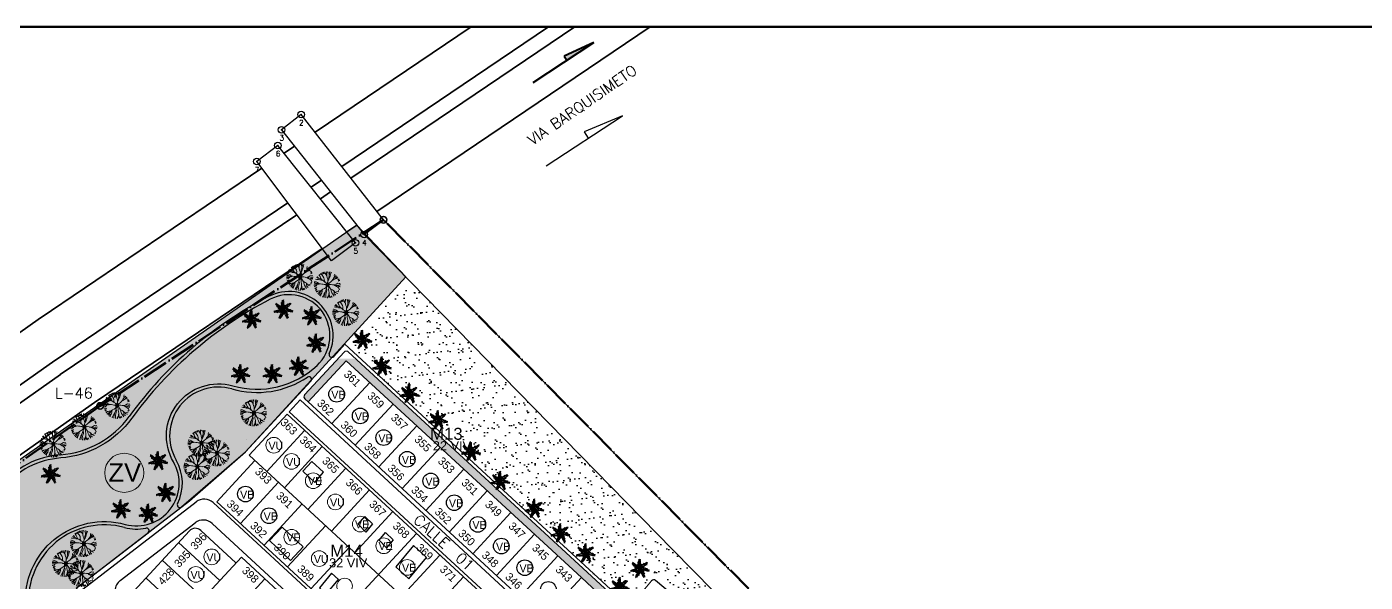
# Model space of a CAD drawing. Extents: x 472704 to 474638, y 1059265 to 1060325.
# Drawn here: x 473729 to 474231, y 1060116 to 1060325 of the extents above; entities that cross this region are included whole.
import ezdxf

# ---------------------------------------------------------------- set-up
doc = ezdxf.new("R2010")
doc.units = 0
doc.header["$LTSCALE"] = 0.4
doc.header["$MEASUREMENT"] = 0
doc.linetypes.add('ACAD_ISO04W100', pattern=[30.5, 24, -3, 0.5, -3])
doc.layers.get('0').update_dxf_attribs({"linetype": 'CONTINUOUS', "lineweight": 25})
for name, color, linetype, lineweight in [('1', 5, 'ACAD_ISO04W100', 80), ('AREAS VERDAS', 72, 'CONTINUOUS', 25), ('AREAS VERDES', 2, 'CONTINUOUS', 20), ('AUTOPISTA', 7, 'CONTINUOUS', 35), ('CALLES', 140, 'CONTINUOUS', 40), ('CASA', 31, 'CONTINUOUS', 30), ('MARCO', 1, 'CONTINUOUS', 106), ('PUENTE', 231, 'CONTINUOUS', 25), ('texto-1', 3, 'CONTINUOUS', 40), ('TEXTO-COOR', 3, 'CONTINUOUS', 35)]:
    doc.layers.add(name, color=color, linetype=linetype, lineweight=lineweight)
for name, color, linetype in [('BIFAMILIARES', 6, 'CONTINUOUS'), ('MANZANAS', 5, 'CONTINUOUS'), ('NumeroPropu', 6, 'CONTINUOUS'), ('PARCELASPEOPUESTAS', 3, 'CONTINUOUS'), ('PoligonAV', 3, 'CONTINUOUS'), ('TipoVivienda', 7, 'CONTINUOUS'), ('TOPONIMIA', 1, 'CONTINUOUS'), ('UNIFAMILIAR', 5, 'CONTINUOUS'), ('VEGETACION', 3, 'CONTINUOUS'), ('VIAPROPUESTA', 7, 'CONTINUOUS')]:
    doc.layers.add(name, color=color, linetype=linetype)
doc.styles.add('ARIAL', font='arial.ttf')
doc.styles.add('Numeros Parcelas', font='', dxfattribs={"height": 3})
doc.styles.get("Standard").update_dxf_attribs({"font": 'romans.shx'})
doc.styles.add('TipoVivienda', font='', dxfattribs={"height": 3})
doc.styles.get('Numeros Parcelas').set_extended_font_data('AvantGarde Bk BT')
doc.styles.get('TipoVivienda').set_extended_font_data('AvantGarde Bk BT')
pattern_1 = [(37.5, (0, 0), (-0.188980074, 5.780471307), [0, -4.56, 0, -5.1, 0, -4.875]), (7.5, (0, 0), (5.309330116, 8.466438196), [0, -2.46, 0, -4.11, 0, -1.575]), (327.5, (-3.69, 0), (9.342425585, 0.01697716), [0, -1.5, 0, -5.4, 0, -7.05]), (317.5, (-3.69, 0), (9.018379814, 2.633026695), [0, -0.75, 0, -3.54, 0, -4.05])]

# ---------------------------------------------------------------- blocks, each defined once
blk = doc.blocks.new('MATA-P-01')
at = {"color": 84, "linetype": 'ByBlock'}
for p, q in [((18.54, 144.223), (18.531, 144.221)), ((18.575, 144.219), (18.54, 144.223)), ((18.548, 144.278), (18.544, 144.28)), ((18.582, 144.278), (18.548, 144.278)), ((18.56, 144.321), (18.558, 144.323)), ((18.595, 144.31), (18.56, 144.321)), ((18.589, 144.338), (18.571, 144.347)), ((18.609, 144.206), (18.575, 144.219)), ((18.616, 144.284), (18.582, 144.278)), ((18.624, 144.306), (18.589, 144.338)), ((18.631, 144.308), (18.595, 144.31)), ((18.616, 144.397), (18.605, 144.403)), ((18.643, 144.19), (18.609, 144.206)), ((18.647, 144.362), (18.616, 144.397)), ((18.652, 144.278), (18.616, 144.284)), ((18.643, 144.402), (18.627, 144.423)), ((18.671, 144.299), (18.631, 144.308)), ((18.645, 144.436), (18.645, 144.438)), ((18.68, 144.415), (18.645, 144.436)), ((18.667, 144.327), (18.647, 144.362)), ((18.687, 144.278), (18.652, 144.278)), ((18.703, 144.288), (18.667, 144.327)), ((18.687, 144.432), (18.671, 144.458)), ((18.707, 144.286), (18.671, 144.299)), ((18.714, 144.386), (18.68, 144.415)), ((18.701, 144.397), (18.687, 144.432)), ((18.736, 144.275), (18.687, 144.278)), ((18.718, 144.451), (18.689, 144.469)), ((18.745, 144.271), (18.703, 144.288)), ((18.707, 144.486), (18.732, 144.451)), ((18.745, 144.351), (18.714, 144.386)), ((18.723, 144.486), (18.73, 144.458)), ((18.732, 144.451), (18.73, 144.456)), ((18.745, 144.499), (18.745, 144.501)), ((18.758, 144.465), (18.745, 144.499)), ((18.758, 144.317), (18.745, 144.351)), ((18.783, 144.247), (18.745, 144.271)), ((18.792, 144.432), (18.758, 144.465)), ((18.763, 144.28), (18.758, 144.317)), ((18.792, 144.245), (18.763, 144.28)), ((18.817, 144.236), (18.783, 144.247)), ((18.79, 144.486), (18.788, 144.517)), ((18.799, 144.445), (18.79, 144.486)), ((18.808, 144.407), (18.792, 144.432)), ((18.797, 144.467), (18.806, 144.504)), ((18.808, 144.406), (18.799, 144.445)), ((18.806, 144.504), (18.808, 144.514)), ((18.824, 144.367), (18.808, 144.406)), ((18.815, 144.236), (18.852, 144.228)), ((18.82, 144.23), (18.816, 144.236)), ((18.836, 144.21), (18.82, 144.23)), ((18.823, 144.189), (18.836, 144.21)), ((18.846, 144.332), (18.824, 144.367)), ((18.862, 144.242), (18.826, 144.182)), ((18.826, 144.182), (18.845, 144.229)), ((18.845, 144.229), (18.829, 144.22)), ((18.84, 144.182), (18.862, 144.243)), ((18.842, 144.166), (18.862, 144.242)), ((18.873, 144.232), (18.842, 144.166)), ((18.843, 144.124), (18.873, 144.232)), ((18.885, 144.225), (18.843, 144.124)), ((18.846, 144.488), (18.845, 144.521)), ((18.886, 144.227), (18.845, 144.158)), ((18.862, 144.454), (18.846, 144.488)), ((18.857, 144.295), (18.846, 144.332)), ((18.852, 144.228), (18.859, 144.256)), ((18.857, 144.293), (18.877, 144.334)), ((18.859, 144.256), (18.857, 144.293)), ((18.886, 144.227), (18.857, 144.138)), ((18.857, 144.138), (18.891, 144.221)), ((18.858, 144.258), (18.858, 144.259)), ((18.866, 144.237), (18.858, 144.258)), ((18.859, 144.297), (18.866, 144.334)), ((18.868, 144.424), (18.862, 144.454)), ((18.864, 144.375), (18.868, 144.421)), ((18.866, 144.334), (18.864, 144.375)), ((18.886, 144.227), (18.866, 144.237)), ((18.868, 144.421), (18.87, 144.458)), ((18.87, 144.458), (18.872, 144.493)), ((18.871, 144.209), (18.877, 144.226)), ((18.872, 144.493), (18.875, 144.521)), ((18.891, 144.221), (18.875, 144.159)), ((18.875, 144.159), (18.899, 144.207)), ((18.877, 144.334), (18.886, 144.373)), ((18.886, 144.373), (18.892, 144.412)), ((18.902, 144.247), (18.886, 144.227)), ((18.892, 144.412), (18.895, 144.447)), ((18.905, 144.25), (18.892, 144.212)), ((18.905, 144.205), (18.892, 144.212)), ((18.895, 144.447), (18.899, 144.484)), ((18.899, 144.207), (18.897, 144.175)), ((18.899, 144.484), (18.906, 144.517)), ((18.899, 144.193), (18.926, 144.208)), ((18.904, 144.249), (18.9, 144.245)), ((18.924, 144.271), (18.904, 144.249)), ((18.928, 144.208), (18.905, 144.205)), ((18.953, 144.306), (18.924, 144.271)), ((18.953, 144.215), (18.928, 144.208)), ((18.971, 144.341), (18.953, 144.306)), ((18.989, 144.212), (18.953, 144.215)), ((18.986, 144.338), (18.956, 144.312)), ((18.987, 144.377), (18.971, 144.341)), ((19.022, 144.371), (18.986, 144.338)), ((19.013, 144.423), (18.987, 144.377)), ((19.033, 144.21), (18.989, 144.212)), ((18.991, 144.21), (19.038, 144.219)), ((18.996, 144.482), (18.993, 144.445)), ((18.993, 144.445), (19.002, 144.41)), ((19.002, 144.41), (18.993, 144.388)), ((19.04, 144.46), (19.013, 144.423)), ((19.056, 144.388), (19.022, 144.371)), ((19.038, 144.402), (19.024, 144.371)), ((19.074, 144.21), (19.033, 144.21)), ((19.069, 144.438), (19.038, 144.402)), ((19.038, 144.219), (19.074, 144.241)), ((19.054, 144.203), (19.04, 144.208)), ((19.091, 144.417), (19.056, 144.388)), ((19.074, 144.241), (19.109, 144.273)), ((19.112, 144.206), (19.074, 144.21)), ((19.107, 144.212), (19.081, 144.21)), ((19.092, 144.367), (19.107, 144.382)), ((19.127, 144.38), (19.092, 144.367)), ((19.143, 144.234), (19.107, 144.212)), ((19.109, 144.273), (19.143, 144.271)), ((19.149, 144.199), (19.112, 144.206)), ((19.127, 144.373), (19.114, 144.336)), ((19.114, 144.336), (19.132, 144.362)), ((19.149, 144.347), (19.114, 144.323)), ((19.149, 144.208), (19.132, 144.201)), ((19.143, 144.271), (19.17, 144.28)), ((19.183, 144.251), (19.143, 144.234)), ((19.183, 144.219), (19.149, 144.208)), ((18.542, 144.162), (18.528, 144.158)), ((18.54, 144.19), (18.529, 144.19)), ((18.54, 144.127), (18.531, 144.127)), ((18.575, 144.184), (18.54, 144.19)), ((18.576, 144.132), (18.54, 144.127)), ((18.548, 144.092), (18.54, 144.091)), ((18.58, 144.167), (18.542, 144.162)), ((18.582, 144.106), (18.548, 144.092)), ((18.584, 144.045), (18.566, 144.045)), ((18.582, 144.066), (18.567, 144.045)), ((18.611, 144.177), (18.575, 144.184)), ((18.611, 144.151), (18.576, 144.132)), ((18.616, 144.169), (18.58, 144.167)), ((18.605, 144.14), (18.582, 144.106)), ((18.614, 144.032), (18.582, 144.014)), ((18.611, 144.079), (18.584, 144.045)), ((18.593, 144.003), (18.62, 144.038)), ((18.647, 144.175), (18.611, 144.177)), ((18.647, 144.167), (18.611, 144.151)), ((18.622, 143.99), (18.611, 143.977)), ((18.663, 144.174), (18.616, 144.169)), ((18.672, 144.003), (18.622, 143.99)), ((18.656, 143.997), (18.625, 143.964)), ((18.68, 144.182), (18.643, 144.19)), ((18.683, 144.184), (18.647, 144.167)), ((18.685, 144.184), (18.647, 144.175)), ((18.683, 143.96), (18.652, 143.932)), ((18.694, 144.012), (18.656, 143.997)), ((18.711, 143.997), (18.683, 143.96)), ((18.689, 143.919), (18.683, 143.91)), ((18.72, 144.186), (18.685, 144.184)), ((18.705, 143.953), (18.689, 143.919)), ((18.729, 144.023), (18.694, 144.012)), ((18.725, 143.988), (18.705, 143.953)), ((18.747, 144.032), (18.711, 143.997)), ((18.729, 143.927), (18.716, 143.892)), ((18.754, 144.19), (18.72, 144.186)), ((18.743, 144.025), (18.725, 143.988)), ((18.763, 144.051), (18.729, 144.023)), ((18.758, 143.962), (18.729, 143.927)), ((18.77, 144.06), (18.743, 144.025)), ((18.75, 143.932), (18.743, 143.895)), ((18.743, 143.895), (18.743, 143.884)), ((18.761, 143.969), (18.75, 143.932)), ((18.788, 144.186), (18.754, 144.19)), ((18.758, 144.043), (18.763, 144.008)), ((18.763, 144.008), (18.761, 143.969)), ((18.805, 144.088), (18.77, 144.06)), ((18.793, 144.185), (18.781, 144.186)), ((18.783, 144.186), (18.803, 144.187)), ((18.814, 144.186), (18.793, 144.185)), ((18.803, 143.89), (18.797, 143.862)), ((18.803, 144.187), (18.823, 144.189)), ((18.814, 143.925), (18.803, 143.89)), ((18.839, 144.121), (18.805, 144.088)), ((18.835, 144.178), (18.814, 144.186)), ((18.821, 143.96), (18.814, 143.925)), ((18.835, 143.997), (18.821, 143.96)), ((18.834, 143.971), (18.837, 144.006)), ((18.834, 143.934), (18.834, 143.971)), ((18.835, 143.895), (18.834, 143.934)), ((18.834, 143.86), (18.835, 143.895)), ((18.84, 144.158), (18.835, 144.178)), ((18.855, 144.126), (18.835, 144.116)), ((18.835, 144.116), (18.835, 144.117)), ((18.836, 144.117), (18.843, 144.138)), ((18.837, 144.006), (18.845, 144.043)), ((18.843, 144.138), (18.84, 144.158)), ((18.845, 144.043), (18.85, 144.079)), ((18.85, 144.079), (18.855, 144.114)), ((18.853, 144.092), (18.872, 144.054)), ((18.855, 144.114), (18.856, 144.126)), ((18.859, 144.136), (18.856, 144.126)), ((18.871, 144.157), (18.859, 144.136)), ((18.868, 143.982), (18.862, 143.947)), ((18.862, 143.947), (18.873, 143.91)), ((18.872, 144.019), (18.868, 143.982)), ((18.892, 144.153), (18.871, 144.157)), ((18.872, 144.054), (18.872, 144.019)), ((18.873, 143.91), (18.875, 143.873)), ((18.875, 143.873), (18.879, 143.86)), ((18.885, 144.181), (18.887, 144.16)), ((18.906, 144.168), (18.885, 144.181)), ((18.887, 144.16), (18.891, 144.153)), ((18.892, 144.154), (18.908, 144.112)), ((18.904, 144.171), (18.899, 144.193)), ((18.908, 144.164), (18.904, 144.171)), ((18.935, 144.13), (18.908, 144.164)), ((18.908, 144.112), (18.913, 144.077)), ((18.913, 144.077), (18.926, 144.043)), ((18.931, 143.923), (18.917, 143.888)), ((18.917, 143.888), (18.919, 143.864)), ((18.926, 144.043), (18.937, 144.008)), ((18.933, 143.925), (18.93, 143.89)), ((18.93, 143.89), (18.931, 143.869)), ((18.939, 143.96), (18.933, 143.925)), ((18.969, 144.095), (18.935, 144.13)), ((18.937, 144.008), (18.939, 143.969)), ((18.939, 143.999), (18.948, 143.964)), ((18.939, 143.969), (18.946, 143.925)), ((18.946, 143.925), (18.964, 143.89)), ((18.948, 143.964), (18.96, 143.93)), ((18.96, 143.93), (18.987, 143.892)), ((18.98, 144.058), (18.969, 144.095)), ((18.971, 144.097), (19.013, 144.086)), ((19.009, 144.014), (18.98, 144.058)), ((18.987, 143.892), (18.996, 143.888)), ((19.016, 143.904), (18.991, 143.925)), ((19.031, 143.91), (19.007, 143.94)), ((19.04, 143.98), (19.009, 144.014)), ((19.013, 144.086), (19.047, 144.069)), ((19.074, 143.94), (19.04, 143.98)), ((19.047, 144.069), (19.06, 144.032)), ((19.047, 144.069), (19.083, 144.038)), ((19.091, 144.19), (19.054, 144.203)), ((19.06, 144.032), (19.069, 143.997)), ((19.069, 143.997), (19.103, 143.977)), ((19.083, 144.038), (19.118, 144.023)), ((19.085, 144.038), (19.119, 144.054)), ((19.125, 144.177), (19.091, 144.19)), ((19.103, 143.977), (19.107, 143.973)), ((19.118, 144.023), (19.152, 144.021)), ((19.119, 144.054), (19.158, 144.071)), ((19.159, 144.156), (19.125, 144.177)), ((19.185, 144.199), (19.149, 144.199)), ((19.172, 144.097), (19.15, 144.108)), ((19.152, 144.021), (19.154, 144.021)), ((19.158, 144.071), (19.167, 144.069)), ((19.179, 144.119), (19.159, 144.156))]:
    blk.add_line(p, q, dxfattribs=at)
blk = doc.blocks.new('PALME01')
at = {"layer": 'VEGETACION'}
for p, q in [((-2.17, 1.26), (-2.88, 2.05)), ((-2.88, 2.05), (-2.68, 2)), ((-2.16, 1.22), (-2.44, 2.16)), ((-2.42, 1.15), (-2.17, 1.26)), ((-1.67, 0.65), (-2.42, 1.15)), ((-1.65, 0.81), (-1.96, 1.83)), ((-1.86, 0.57), (-1.67, 0.65)), ((-0.99, 0.15), (-1.86, 0.57)), ((-0.93, 0.18), (-1.28, 1.25)), ((-1.16, 0.07), (-0.99, 0.15)), ((-0.01, -0.17), (-1.16, 0.07)), ((-0.45, 0.84), (-0.66, 1.78)), ((-0.66, 1.78), (-0.48, 1.69)), ((-0.08, -0.13), (-0.61, 0.92)), ((-0.61, 0.92), (-0.45, 0.84)), ((-0.48, 1.69), (-0.56, 2.58)), ((-0.56, 2.58), (-0.32, 2.46)), ((-0.39, 0.81), (0.23, 1.75)), ((-0.34, 2.42), (0.22, 3.22)), ((-0.34, 1.77), (0.26, 2.65)), ((-0.32, 2.46), (-0.14, 3.51)), ((-0.1, -0.04), (0.39, 1.03)), ((-0.04, 0.03), (1.1, 0.31)), ((0.04, 0.02), (0.97, -0.69)), ((0.39, 1.03), (0.43, 0.85)), ((0.43, 0.85), (1.03, 1.6)), ((0.44, 0.78), (1.57, 0.88)), ((0.94, 0.12), (1.72, -0.7)), ((1.1, 0.31), (0.98, 0.17)), ((0.98, 0.17), (1.94, 0.16)), ((1.03, 1.6), (1.07, 1.4)), ((1.07, 1.4), (1.72, 2.02)), ((1.22, 1.34), (2.28, 1.42)), ((1.72, 2.02), (1.78, 1.75)), ((1.73, 1.74), (2.71, 1.81)), ((1.78, 1.75), (2.7, 2.27)), ((1.94, 0.16), (1.81, 0.01)), ((1.81, 0.01), (2.7, -0.12)), ((2.7, 2.27), (2.6, 2.09)), ((-3.46, -1), (-3.29, -0.88)), ((-2.4, -0.93), (-3.46, -1)), ((-2.35, -0.95), (-3.26, -0.58)), ((-1.72, -0.8), (-2.71, -0.42)), ((-1.61, -0.92), (-2.46, -1.2)), ((-0.77, -0.64), (-1.83, -0.24)), ((-0.79, -0.71), (-1.66, -1.12)), ((-1.66, -1.12), (-1.61, -0.92)), ((-0.78, -2.45), (-1.63, -2.93)), ((-0.82, -2.48), (-1.43, -3.35)), ((-0.5, -1.86), (-1.42, -2.4)), ((-0.03, -1.03), (-1.01, -1.6)), ((0.07, -0.13), (-0.83, -0.88)), ((-0.83, -0.88), (-0.79, -0.71)), ((-0.65, -2.69), (-0.82, -2.48)), ((-0.33, -1.85), (-0.65, -2.69)), ((-0.21, -2.01), (-0.33, -1.85)), ((0.01, -1.08), (-0.21, -2.01)), ((0.12, -1.22), (0.01, -1.08)), ((0.09, -0.05), (0.12, -1.22)), ((0.73, -0.69), (0.57, -1.81)), ((0.97, -0.69), (0.79, -0.69)), ((0.79, -0.69), (1.39, -1.44)), ((1.09, -1.57), (0.94, -2.63)), ((1.39, -1.44), (1.19, -1.44)), ((1.19, -1.44), (1.64, -2.21)), ((1.38, -2.16), (1.22, -3.13)), ((1.37, -2.21), (1.67, -3.23)), ((1.64, -2.21), (1.37, -2.21)), ((1.67, -3.23), (1.52, -3.09)), ((1.86, -0.15), (2.59, -0.93)), ((2.49, -0.3), (3.15, -1.02)), ((2.7, -0.12), (2.53, -0.32)), ((2.53, -0.32), (3.51, -0.73)), ((3.51, -0.73), (3.31, -0.76))]:
    blk.add_line(p, q, dxfattribs=at)
for centre, radius, start, end in [((0.88, 3.52), 3.79, 197.9411, 256.4055), ((-7.05, -5.04), 8.56, 34.6853, 59.6613), ((0, 0), 1.53, 165.4304, 194.1231), ((0, 0), 1.53, 112.3411, 140.8959), ((3.35, 1.47), 3.79, 146.5126, 204.9769), ((-3.28, 7.91), 8.56, 291.8282, 316.8041), ((3.29, -1.73), 3.79, 95.084, 153.5483), ((-8.28, 2.34), 8.56, 343.2568, 8.2327), ((0.75, -3.68), 3.79, 43.6554, 102.1198), ((4.18, 7.47), 8.56, 240.3996, 265.3756), ((-2.36, -2.91), 3.79, 352.2268, 50.6912), ((8.5, 1.36), 8.56, 188.971, 213.947), ((0, 0), 1.53, 58.7372, 86.9078), ((0, 0), 1.53, 6.2517, 34.072), ((-0.51, -8.67), 8.56, 86.1139, 111.0899), ((-2.25, 2.86), 3.79, 249.3697, 307.8341), ((-3.7, 0), 3.79, 300.7983, 359.2626), ((6.41, -5.83), 8.56, 137.5425, 162.5184), ((0, 0), 1.53, 216.742, 245.1681), ((0, 0), 1.53, 266.3653, 294.3399), ((0, 0), 1.53, 315.6716, 343.3932)]:
    blk.add_arc(centre, radius, start, end, dxfattribs=at)
blk = doc.blocks.new('PALMERA')
at = {"layer": 'AREAS VERDES'}
blk.add_blockref('PALME01', (-88.82, 0.82), dxfattribs=at)

msp = doc.modelspace()

# ---------------------------------------------------------------- hatches: boundary and pattern name
at = {"layer": 'AREAS VERDAS', "linetype": 'Continuous'}
h = msp.add_hatch(dxfattribs=at)
h.set_pattern_fill('AR-SAND', color=64, scale=3, style=0)
h.set_pattern_definition([(37.5, (0, 0), (-0.188980074, 5.780471307), [0, -4.56, 0, -5.1, 0, -4.875]), (7.5, (0, 0), (5.309330116, 8.466438196), [0, -2.46, 0, -4.11, 0, -1.575]), (327.5, (-3.69, 0), (9.342425585, 0.01697716), [0, -1.5, 0, -5.4, 0, -7.05]), (317.5, (-3.69, 0), (9.018379814, 2.633026695), [0, -0.75, 0, -3.54, 0, -4.05])])
h.paths.add_polyline_path([(473392.59, 1059831.8), (473394.84, 1059838.33), (473399.18, 1059844.05), (473404.49, 1059847.81), (473411.2, 1059849.98), (473416.59, 1059850.27), (473415.93, 1059922.11), (473436.53, 1059922.29), (473436.63, 1059911.67), (473448.39, 1059911.77), (473448.24, 1059923.77), (473470.14, 1059923.97), (473469.96, 1059952.8), (473471.84, 1059956.73), (473476.09, 1059957.7), (473532.78, 1059944.57), (473579.36, 1059995.05), (473584.97, 1059989.87), (473631.25, 1060025.55), (473713.15, 1060088.67), (473721.15, 1060082.71), (473748.97, 1060112.46), (473747.45, 1060113.87), (473789.96, 1060146.64), (473811, 1060165.02), (473871.08, 1060230.65), (473852.72, 1060250.12), (473548.47, 1060038.26), (473109.38, 1059707.59), (473156.48, 1059639.24), (473203.24, 1059674.87), (473196.54, 1059684.82), (473192.12, 1059691.72), (473231.1, 1059720.81), (473212.16, 1059746.83), (473256.63, 1059779.94), (473275.41, 1059793.96), (473279.1, 1059796.71), (473271.3, 1059790.89), (473286.9, 1059802.53), (473212.16, 1059746.83), (473231.1, 1059720.81), (473212.16, 1059746.83), (473321.37, 1059828.06), (473324.14, 1059828.21), (473392.23, 1059828.16)])
h = msp.add_hatch(dxfattribs=at)
h.set_pattern_fill('AR-SAND', color=64, scale=3, style=0)
h.set_pattern_definition(pattern_1)
h.paths.add_polyline_path([(473848.95, 1060204.74), (473854.09, 1060200), (473901.04, 1060200), (473872.41, 1060229.29)])
at = {"layer": 'AREAS VERDAS'}
h = msp.add_hatch(dxfattribs=at)
h.set_pattern_fill('AR-SAND', color=64, style=0)
h.set_pattern_definition([(37.5, (0, 0), (-0.0629933581, 1.926823769), [0, -1.52, 0, -1.7, 0, -1.625]), (7.5, (0, 0), (1.769776705, 2.822146065), [0, -0.82, 0, -1.37, 0, -0.525]), (327.5, (-1.23, 0), (3.1141418618, 0.0056590535), [0, -0.5, 0, -1.8, 0, -2.35]), (317.5, (-1.23, 0), (3.0061266046, 0.877675565), [0, -0.25, 0, -1.18, 0, -1.35])])
h.paths.add_polyline_path([(473852.32, 1060200), (473845.73, 1060200), (473833.16, 1060186.38, 0.414214), (473833.22, 1060184.97), (473834.49, 1060183.79), (473848.74, 1060199.23), (473936.93, 1060117.85), (473952.36, 1060103.61), (473953.68, 1060105.18, 0.399592), (473953.59, 1060106.56)])
h.paths.add_polyline_path([(473879.03, 1060168.34), (473893.56, 1060168.34), (473893.56, 1060175.24), (473879.03, 1060175.24)], flags=25)
at = {"layer": 'AREAS VERDAS', "linetype": 'Continuous'}
h = msp.add_hatch(dxfattribs=at)
h.set_pattern_fill('AR-SAND', color=64, scale=3, style=0)
h.set_pattern_definition(pattern_1)
h.paths.add_polyline_path([(473936.52, 1060163.7, -0.046849), (473934.95, 1060164.02, -0.088323), (473934.67, 1060163.57), (473934.98, 1060163.2), (473934.77, 1060163.2), (473935.26, 1060162.44), (473934.99, 1060162.44), (473935.32, 1060161.43), (473935.07, 1060161.64, -0.001911), (473935.07, 1060161.61, -0.025317), (473935.05, 1060161.22, -0.064085), (473934.01, 1060163.14, -0.085369), (473933.49, 1060163.07), (473933.4, 1060162.58), (473933.27, 1060162.73), (473932.98, 1060161.88), (473932.8, 1060162.1), (473932.8, 1060162.09, -0.080339), (473931.9, 1060161.28, -0.063925), (473932.74, 1060163.29, -0.087021), (473932.35, 1060163.64), (473931.92, 1060163.42), (473931.97, 1060163.67, -0.046916), (473931.27, 1060163.59), (473930.12, 1060163.48), (473930.37, 1060163.68, -0.027229), (473929.98, 1060163.79, -0.062526), (473932.03, 1060164.37, -0.092105), (473932.05, 1060164.93), (473931.66, 1060165.1), (473931.85, 1060165.19), (473931.08, 1060165.66), (473931.32, 1060165.78), (473930.59, 1060166.55), (473930.9, 1060166.47, -0.027229), (473930.74, 1060166.85, -0.060888), (473932.43, 1060165.65, -0.096865), (473932.91, 1060165.99), (473932.82, 1060166.35), (473933, 1060166.26), (473932.89, 1060167.16), (473933.14, 1060167.04), (473933.15, 1060167.14), (473925.83, 1060174.63, -0.055125), (473923.98, 1060174.98, -0.088323), (473923.7, 1060174.53), (473924, 1060174.17), (473923.8, 1060174.16), (473924.29, 1060173.4), (473924.02, 1060173.4), (473924.35, 1060172.39), (473924.1, 1060172.6, -0.00191), (473924.1, 1060172.57, -0.025318), (473924.08, 1060172.19, -0.064085), (473923.04, 1060174.11, -0.085369), (473922.52, 1060174.03), (473922.43, 1060173.54), (473922.3, 1060173.7), (473922.01, 1060172.84), (473921.83, 1060173.06), (473921.83, 1060173.06, -0.080339), (473920.93, 1060172.25, -0.063925), (473921.77, 1060174.26, -0.087021), (473921.38, 1060174.6), (473920.95, 1060174.38), (473921, 1060174.63, -0.046916), (473920.3, 1060174.55), (473919.15, 1060174.44), (473919.4, 1060174.64, -0.027229), (473919.01, 1060174.75, -0.062526), (473921.06, 1060175.33, -0.092105), (473921.08, 1060175.89), (473920.69, 1060176.06), (473920.87, 1060176.15), (473920.11, 1060176.63), (473920.35, 1060176.75), (473919.61, 1060177.51), (473919.93, 1060177.43, -0.027229), (473919.77, 1060177.81, -0.060888), (473921.46, 1060176.61, -0.096865), (473921.94, 1060176.95), (473921.84, 1060177.31), (473922.03, 1060177.23), (473921.92, 1060178.12), (473922.17, 1060178.01), (473922.21, 1060178.34), (473912.15, 1060188.63, -0.022936), (473911.53, 1060188.15, -0.093769), (473911.72, 1060187.61), (473912.14, 1060187.62), (473912.01, 1060187.46), (473912.91, 1060187.37), (473912.74, 1060187.16), (473913.74, 1060186.79), (473913.42, 1060186.72, -0.027229), (473913.73, 1060186.45, -0.062892), (473911.62, 1060186.82, -0.088323), (473911.33, 1060186.36), (473911.64, 1060186), (473911.44, 1060186), (473911.92, 1060185.24), (473911.65, 1060185.23), (473911.98, 1060184.23), (473911.74, 1060184.43, -0.00191), (473911.74, 1060184.4, -0.025318), (473911.72, 1060184.02, -0.064085), (473910.67, 1060185.94, -0.085369), (473910.16, 1060185.87), (473910.06, 1060185.37), (473909.93, 1060185.53), (473909.64, 1060184.68), (473909.47, 1060184.89), (473909.46, 1060184.89, -0.080339), (473908.56, 1060184.08, -0.063925), (473909.41, 1060186.09, -0.087021), (473909.01, 1060186.44), (473908.59, 1060186.22), (473908.64, 1060186.47, -0.046916), (473907.94, 1060186.39), (473906.78, 1060186.28), (473907.04, 1060186.47, -0.027229), (473906.64, 1060186.58, -0.062526), (473908.69, 1060187.17, -0.092105), (473908.71, 1060187.73), (473908.33, 1060187.9), (473908.51, 1060187.99), (473907.75, 1060188.46), (473907.99, 1060188.58), (473907.25, 1060189.34), (473907.56, 1060189.27, -0.027229), (473907.4, 1060189.65, -0.060888), (473909.1, 1060188.45, -0.096865), (473909.57, 1060188.78), (473909.48, 1060189.15), (473909.66, 1060189.06), (473909.56, 1060189.95), (473909.8, 1060189.84), (473909.94, 1060190.89), (473901.94, 1060199.08, -0.045996), (473900.73, 1060198.07, -0.093769), (473900.92, 1060197.53), (473901.34, 1060197.54), (473901.22, 1060197.38), (473902.11, 1060197.29), (473901.95, 1060197.07), (473902.94, 1060196.71), (473902.62, 1060196.64, -0.022391), (473902.88, 1060196.42, -0.002472), (473902.91, 1060196.39, -0.002363), (473902.93, 1060196.37, -0.062892), (473900.82, 1060196.74, -0.088323), (473900.54, 1060196.28), (473900.84, 1060195.92), (473900.64, 1060195.91), (473901.13, 1060195.16), (473900.86, 1060195.15), (473901.19, 1060194.15), (473900.94, 1060194.35, -0.027229), (473900.92, 1060193.94, -0.064085), (473899.88, 1060195.86, -0.085369), (473899.36, 1060195.78), (473899.26, 1060195.29), (473899.14, 1060195.45), (473898.85, 1060194.6), (473898.67, 1060194.81), (473898.67, 1060194.81, -0.080339), (473897.77, 1060194, -0.063925), (473898.61, 1060196.01, -0.087021), (473898.21, 1060196.36), (473897.79, 1060196.14), (473897.84, 1060196.39, -0.046916), (473897.14, 1060196.3), (473895.99, 1060196.2), (473896.24, 1060196.39, -0.027229), (473895.84, 1060196.5, -0.062526), (473897.9, 1060197.09, -0.092105), (473897.92, 1060197.64), (473897.53, 1060197.82), (473897.71, 1060197.91), (473896.95, 1060198.38), (473897.19, 1060198.5), (473896.45, 1060199.26), (473896.77, 1060199.19, -0.027229), (473896.61, 1060199.57, -0.060888), (473898.3, 1060198.36, -0.096865), (473898.78, 1060198.7), (473898.68, 1060199.06), (473898.87, 1060198.98), (473898.74, 1060200), (473854.09, 1060200), (473954.28, 1060107.55, 0.188493), (473954.96, 1060107.29, 0.222503), (473955.73, 1060107.64), (473963.26, 1060116.67, -0.414214), (473964.66, 1060116.8), (473974.16, 1060108.89), (473974.73, 1060109.23), (473974.58, 1060108.95, -0.027229), (473974.99, 1060109.02, -0.018613), (473974.55, 1060108.55), (473985.15, 1060099.72), (473985.35, 1060099.84), (473985.25, 1060099.63), (473985.32, 1060099.57, -0.019361), (473985.61, 1060099.62, -0.006482), (473985.46, 1060099.46), (473986.68, 1060098.44, 0.414214), (473989.5, 1060098.7), (473990.14, 1060099.46, -0.320692), (473992.39, 1060100.05), (473992.5, 1060100.14, -0.027229), (473992.1, 1060100.25, -0.062526), (473994.15, 1060100.83, -0.092105), (473994.17, 1060101.39), (473993.79, 1060101.56), (473993.97, 1060101.65), (473993.21, 1060102.12), (473993.45, 1060102.24), (473992.71, 1060103.01), (473993.02, 1060102.93, -0.027229), (473992.86, 1060103.31, -0.060888), (473994.56, 1060102.11, -0.096865), (473995.03, 1060102.45), (473994.94, 1060102.81), (473995.12, 1060102.72), (473995.02, 1060103.62), (473995.26, 1060103.5), (473995.31, 1060103.85), (473971.04, 1060128.38)])
at = {"layer": 'texto-1', "linetype": 'Continuous'}
msp.add_hatch(color=256, dxfattribs=at).paths.add_polyline_path([(473941.58, 1060318.65), (473930.44, 1060313.49), (473931.45, 1060311.96)])

# ---------------------------------------------------------------- linework, layer by layer
at = {"layer": '1', "color": 1}
for p, q in [((473862.69, 1060252.13), (473756.45, 1060182.27)), ((474059.59, 1060053.08), (473862.69, 1060252.13)), ((473756.45, 1060182.27), (473549.74, 1060036.38))]:
    msp.add_line(p, q, dxfattribs=at)
at = {"layer": 'AREAS VERDAS'}
for p, q in [((473923.74, 1060272.35), (473952.4, 1060291.16)), ((473952.4, 1060291.16), (473937.94, 1060285.1)), ((473937.94, 1060285.1), (473939.52, 1060282.71))]:
    msp.add_line(p, q, dxfattribs=at)
at = {"layer": 'AUTOPISTA'}
for p, q in [((473895.59, 1060324.53), (473837.06, 1060284.93)), ((473924.62, 1060324.53), (473847.09, 1060272.09)), ((473934.46, 1060324.53), (473850.5, 1060267.73)), ((473962.71, 1060324.53), (473860.27, 1060255.23)), ((473829.37, 1060279.74), (473825.47, 1060277.09)), ((473817.12, 1060271.45), (473733.99, 1060215.22)), ((473839.47, 1060266.93), (473835.64, 1060264.34)), ((473842.89, 1060262.59), (473839.09, 1060260.02)), ((473826.88, 1060258.42), (473739.32, 1060199.18)), ((473830.19, 1060254), (473741.51, 1060194.01)), ((473852.72, 1060250.12), (473848.99, 1060247.6)), ((473839.69, 1060241.31), (473755.06, 1060184.06)), ((473734.11, 1060215.3), (473527.4, 1060069.41)), ((473739.44, 1060199.26), (473532.73, 1060053.37)), ((473741.63, 1060194.09), (473534.92, 1060048.2)), ((473755.18, 1060184.15), (473548.47, 1060038.26))]:
    msp.add_line(p, q, dxfattribs=at)
at = {"layer": 'BIFAMILIARES', "linetype": 'Continuous'}
for centre in [(473845.16, 1060186.67), (473853.98, 1060178.53), (473862.8, 1060170.39), (473871.62, 1060162.26), (473880.44, 1060154.12), (473810.96, 1060149.21), (473889.26, 1060145.98), (473819.78, 1060141.07), (473898.08, 1060137.84), (473906.9, 1060129.7), (473915.72, 1060121.57), (473924.54, 1060113.43)]:
    msp.add_circle(centre, 2.94, dxfattribs=at)
at = {"layer": 'CASA'}
for points in [[(473840.18, 1060157.37), (473835.81, 1060161.42), (473832.44, 1060157.8), (473837, 1060153.57)], [(473878.85, 1060125.42), (473873.97, 1060129.95), (473867.3, 1060121.96), (473872.18, 1060117.43)], [(473841.29, 1060111.69), (473845.85, 1060117.15), (473843.29, 1060119.55), (473838.74, 1060114.09)]]:
    msp.add_lwpolyline(points, close=True, dxfattribs=at)
for points in [[(473855.68, 1060140.77), (473858.62, 1060138.05), (473856.05, 1060134.97), (473853.26, 1060137.87), (473855.68, 1060140.77)], [(473819.98, 1060131.74), (473824.78, 1060136.84)], [(473832.64, 1060129.44), (473824.78, 1060136.84)], [(473827.85, 1060124.34), (473819.98, 1060131.74)], [(473863.47, 1060134.79), (473866.41, 1060132.07), (473863.84, 1060128.99), (473861.05, 1060131.88), (473863.47, 1060134.79)], [(473827.85, 1060124.34), (473832.64, 1060129.44)]]:
    msp.add_lwpolyline(points, dxfattribs=at)
at = {"layer": 'MARCO', "color": 1, "linetype": 'Continuous', "lineweight": 106, "ltscale": 0.025}
msp.add_line((472878.23, 1060324.53), (474638.23, 1060324.53), dxfattribs=at)
at = {"layer": 'PARCELASPEOPUESTAS', "linetype": 'Continuous', "lineweight": 20}
for p, q in [((473834.49, 1060183.79), (473848.74, 1060199.23)), ((473843.31, 1060175.65), (473857.55, 1060191.09))]:
    msp.add_line(p, q, dxfattribs=at)
at = {"layer": 'PARCELASPEOPUESTAS', "linetype": 'Continuous'}
for p, q in [((473936.93, 1060117.85), (473848.74, 1060199.23)), ((473922.69, 1060102.42), (473834.49, 1060183.79)), ((473852.13, 1060167.52), (473866.37, 1060182.95)), ((473812.32, 1060163.8), (473826.57, 1060179.23)), ((473919.17, 1060093.79), (473826.57, 1060179.23)), ((473818.94, 1060157.69), (473833.18, 1060173.13)), ((473860.95, 1060159.38), (473875.19, 1060174.81)), ((473825.55, 1060151.59), (473839.79, 1060167.03)), ((473869.77, 1060151.24), (473884.01, 1060166.67)), ((473800.29, 1060146.33), (473814.53, 1060161.76)), ((473904.93, 1060078.35), (473812.32, 1060163.8)), ((473834.37, 1060143.45), (473848.61, 1060158.89)), ((473878.59, 1060143.1), (473892.83, 1060158.54)), ((473809.11, 1060138.19), (473823.35, 1060153.63)), ((473843.19, 1060135.32), (473857.43, 1060150.75)), ((473887.41, 1060134.97), (473901.65, 1060150.4)), ((473890.69, 1060062.92), (473800.29, 1060146.33)), ((473817.93, 1060130.05), (473832.17, 1060145.49)), ((473852.01, 1060127.18), (473866.25, 1060142.61)), ((473896.23, 1060126.83), (473910.47, 1060142.26)), ((473789.94, 1060135.41), (473767.56, 1060111.15)), ((473807.41, 1060123.37), (473794.18, 1060135.58)), ((473826.75, 1060121.92), (473840.99, 1060137.35)), ((473801.31, 1060116.75), (473785.87, 1060131)), ((473846.59, 1060103.61), (473875.07, 1060134.47)), ((473905.05, 1060118.69), (473919.29, 1060134.12)), ((473809.44, 1060125.57), (473795.2, 1060110.14)), ((473809.44, 1060125.57), (473902.04, 1060040.13)), ((473835.57, 1060113.78), (473849.81, 1060129.21)), ((473855.41, 1060095.47), (473883.89, 1060126.34)), ((473913.87, 1060110.55), (473928.11, 1060125.99)), ((473887.8, 1060024.69), (473779.77, 1060124.38)), ((473789.1, 1060103.53), (473773.67, 1060117.77)), ((473818.26, 1060117.44), (473789.78, 1060086.57)), ((473864.23, 1060087.33), (473892.71, 1060118.2)), ((473922.69, 1060102.42), (473936.93, 1060117.85)), ((473952.36, 1060103.61), (473936.93, 1060117.85))]:
    msp.add_line(p, q, dxfattribs=at)
msp.add_arc((473792.15, 1060133.37), 3, 47.3015, 137.3015, dxfattribs=at)
at = {"layer": 'PoligonAV'}
msp.add_lwpolyline([(473476.09, 1059957.7), (473532.78, 1059944.57), (473579.36, 1059995.05), (473584.97, 1059989.87), (473631.25, 1060025.55), (473713.15, 1060088.67), (473721.15, 1060082.71), (473748.97, 1060112.46), (473748.97, 1060112.46), (473747.45, 1060113.87), (473789.96, 1060146.64), (473811, 1060165.02), (473871.08, 1060230.65), (473852.72, 1060250.12), (473548.47, 1060038.26), (473109.38, 1059707.59)], dxfattribs=at)
at = {"layer": 'PUENTE'}
for p, q in [((473831.84, 1060291.61), (473824.52, 1060285.89)), ((473862.69, 1060252.13), (473831.84, 1060291.61)), ((473824.52, 1060285.89), (473855.51, 1060246.58)), ((473823.14, 1060280.01), (473815.24, 1060273.97)), ((473852.26, 1060243.5), (473823.14, 1060280.01)), ((473843.17, 1060236.66), (473815.24, 1060273.97)), ((473855.51, 1060246.58), (473862.69, 1060252.13)), ((473852.26, 1060243.5), (473843.17, 1060236.66))]:
    msp.add_line(p, q, dxfattribs=at)
for centre in [(473831.84, 1060291.61), (473824.52, 1060285.89), (473823.14, 1060280.01), (473815.24, 1060273.97), (473855.51, 1060246.58), (473852.26, 1060243.5)]:
    msp.add_circle(centre, 1.23, dxfattribs=at)
for p in [(473831.84, 1060291.61), (473824.52, 1060285.89), (473823.14, 1060280.01), (473815.24, 1060273.97), (473855.51, 1060246.58), (473852.26, 1060243.5)]:
    msp.add_point(p, dxfattribs=at)
at = {"layer": 'texto-1', "linetype": 'Continuous'}
for p, q in [((473918.85, 1060303.63), (473941.58, 1060318.65)), ((473941.58, 1060318.65), (473930.44, 1060313.49)), ((473930.44, 1060313.49), (473931.45, 1060311.96))]:
    msp.add_line(p, q, dxfattribs=at)
at = {"layer": 'TEXTO-COOR'}
for centre in [(473862.69, 1060252.13), (473756.45, 1060182.27)]:
    msp.add_circle(centre, 1.23, dxfattribs=at)
for p in [(473862.69, 1060252.13), (473756.45, 1060182.27)]:
    msp.add_point(p, dxfattribs=at)
at = {"layer": 'TipoVivienda', "linetype": 'Continuous', "lineweight": 20}
for centre in [(473836.36, 1060154.22), (473854, 1060137.94), (473828.31, 1060133.01), (473862.82, 1060129.8), (473871.64, 1060121.67), (473848.15, 1060114.7)]:
    msp.add_circle(centre, 2.94, dxfattribs=at)
at = {"layer": 'TOPONIMIA', "linetype": 'Continuous', "lineweight": 20}
msp.add_circle((473765.51, 1060157.17), 7.33, dxfattribs=at)
at = {"layer": 'UNIFAMILIAR', "linetype": 'Continuous', "lineweight": 20}
for centre in [(473821.6, 1060167.55), (473828.22, 1060161.45), (473844.67, 1060146.26), (473798.31, 1060125.65), (473838.61, 1060125), (473792.37, 1060119.09)]:
    msp.add_circle(centre, 2.94, dxfattribs=at)
at = {"layer": 'VIAPROPUESTA', "linetype": 'Continuous'}
for p, q in [((474059.38, 1060053.29), (473862.69, 1060252.13)), ((473971.03, 1060128.39), (473855.51, 1060246.58)), ((473844.04, 1060200.83), (473848.25, 1060205.39)), ((473833.16, 1060186.38), (473848.08, 1060202.55)), ((473811, 1060165.02), (473835.51, 1060191.58)), ((474052.69, 1060045.84), (473971.05, 1060128.37))]:
    msp.add_line(p, q, dxfattribs=at)
at = {"layer": 'VIAPROPUESTA', "linetype": 'Continuous', "lineweight": 20}
for p, q in [((473954.28, 1060107.55), (473848.25, 1060205.39)), ((473953.59, 1060106.56), (473849.49, 1060202.61)), ((473833.22, 1060184.97), (473834.49, 1060183.79)), ((473955.73, 1060107.64), (473963.26, 1060116.67))]:
    msp.add_line(p, q, dxfattribs=at)
at = {"layer": 'VIAPROPUESTA'}
for p, q in [((473827.38, 1060180.11), (473831.45, 1060184.52)), ((473831.45, 1060184.52), (473936.64, 1060087.46)), ((473827.38, 1060180.11), (473933.31, 1060082.37)), ((473787.01, 1060144.36), (473811, 1060165.02)), ((473749.99, 1060113.55), (473792.44, 1060146.28)), ((473798.88, 1060145.99), (473904.77, 1060048.29)), ((473763.97, 1060116.76), (473792.09, 1060138.44)), ((473798.54, 1060138.15), (473901.43, 1060043.21)), ((473747.45, 1060113.87), (473774.44, 1060134.68)), ((473986.68, 1060098.44), (473964.66, 1060116.8))]:
    msp.add_line(p, q, dxfattribs=at)
at = {"layer": 'VIAPROPUESTA', "linetype": 'Continuous'}
msp.add_lwpolyline([(473577.55, 1060043.34), (473563.83, 1060037.04, 1.639942), (473591.58, 1060015.29, -0.429068), (473622.04, 1060034.86, 0.510329), (473654.69, 1060062.59, -0.614969), (473705.91, 1060093.66, 0.611469), (473728.47, 1060107.18, -0.515339), (473765.91, 1060137.85, 0.669851), (473783.96, 1060161.29, -0.674713), (473806.21, 1060189.8, 0.264478), (473837.8, 1060197.47, 0.870634), (473820.2, 1060222.27, 0.116229), (473768.31, 1060177.63, -0.219513), (473741.69, 1060162.75, 0.418709), (473712.82, 1060128.48, -0.876244), (473697.03, 1060124.88, 1.063667), (473680.78, 1060117.66, -0.656459), (473665.7, 1060099.09, 0.475371), (473619.68, 1060066.62, -0.544281), (473577.55, 1060043.34, -3.67542)], format="xyb", dxfattribs=at)
for centre, radius, start, end in [((473888.97, 1060089.85), 150.41, 117.446, 143.9647), ((473827.28, 1060208.64), 16.55, 335.9944, 117.446), ((473843.31, 1060201.51), 1, 155.9944, 317.3015), ((473815.27, 1060221.4), 34.07, 254.0132, 303.8007), ((473834.78, 1060192.26), 1, 317.3015, 123.8007), ((473800.84, 1060171.06), 18.3, 74.0132, 210.0453), ((473833.9, 1060185.7), 1, 137.3015, 227.3015), ((473738.88, 1060199.05), 35.21, 274.4414, 323.9647), ((473744.13, 1060131.4), 32.65, 94.4414, 185.3193), ((473770.11, 1060153.28), 17.2, 333.4757, 30.0453), ((473786.4, 1060145.15), 1, 153.4757, 307.6295), ((473758.11, 1060109.17), 28.51, 74.7806, 183.836), ((473770.11, 1060153.28), 17.2, 254.7806, 281.7832), ((473773.83, 1060135.47), 1, 307.6295, 101.7832), ((473974.61, 1060131.88), 5, 224.3449, 224.6889), ((473964.02, 1060116.03), 1, 50.1765, 140.1765)]:
    msp.add_arc(centre, radius, start, end, dxfattribs=at)
at = {"layer": 'VIAPROPUESTA', "linetype": 'Continuous', "lineweight": 20}
msp.add_arc((473848.82, 1060201.87), 1, 47.3015, 137.3015, dxfattribs=at)
at = {"layer": 'VIAPROPUESTA'}
for centre, radius, start, end in [((473811.54, 1060169.29), 0.5, 127.6295, 137.3015), ((473795.49, 1060142.32), 5, 47.3015, 127.6295), ((473795.15, 1060134.48), 5, 47.3015, 127.6295), ((473767.03, 1060112.8), 5, 127.6295, 227.3015)]:
    msp.add_arc(centre, radius, start, end, dxfattribs=at)

# ---------------------------------------------------------------- block references
at = {"layer": 'AREAS VERDAS', "linetype": 'Continuous', "rotation": 1.972147739680779}
for p in [(473913.95, 1060220.74), (473902.03, 1060217.05), (473924.63, 1060218.28), (473926.27, 1060208.01), (473919.7, 1060199.39), (473897.92, 1060196.51), (473909.84, 1060196.51), (473866.99, 1060163.9), (473826.72, 1060158.97), (473869.87, 1060151.99), (473853.02, 1060145.83), (473863.29, 1060144.18)]:
    msp.add_blockref('PALMERA', p, dxfattribs=at)
at = {"layer": 'AREAS VERDAS', "linetype": 'Continuous', "lineweight": 20, "rotation": 1.972147739680779}
for p in [(473943.56, 1060209.41), (473950.91, 1060199.43), (473961.19, 1060189.16), (473971.98, 1060179.24), (473984.35, 1060167.41), (473995.32, 1060156.45), (474008.13, 1060146.07), (474017.85, 1060136.8), (474027.34, 1060129.3), (474047.66, 1060123.5), (474040.15, 1060116.65)]:
    msp.add_blockref('PALMERA', p, dxfattribs=at)
at = {"layer": 'AREAS VERDES', "linetype": 'Continuous', "ltscale": 0.5, "xscale": 15.00000000001295, "yscale": 15, "zscale": 15, "rotation": 350.1297174349727}
for p in [(473181.9, 1058148.22), (473192.2, 1058145.37), (473199.18, 1058134.95), (473113.32, 1058100.12), (473164.58, 1058097.31), (473100.99, 1058092.06), (473089.37, 1058085.61), (473144.92, 1058085.96), (473150.74, 1058082.25), (473143.35, 1058077.18), (473100.76, 1058048.27), (473094.06, 1058040.76), (473099.88, 1058037.06)]:
    msp.add_blockref('MATA-P-01', p, dxfattribs=at)

# ---------------------------------------------------------------- texts
at = {"layer": 'CALLES', "linetype": 'Continuous'}
msp.add_text('CALLE  01', height=4, rotation=317.7053, dxfattribs=at).set_placement((473873.61, 1060139))
at = {"layer": 'MANZANAS', "linetype": 'Continuous', "style": 'ARIAL'}
for s, height, p in [('M13', 4.5, (473880.18, 1060169.57)), ('22 VIV', 3.416, (473881.23, 1060165.61)), ('M14', 4.5, (473842.74, 1060125.67)), ('32 VIV', 3.416, (473842.33, 1060121.71))]:
    msp.add_text(s, height=height, dxfattribs=at).set_placement(p)
at = {"layer": 'NumeroPropu', "linetype": 'Continuous', "lineweight": 20, "style": 'Numeros Parcelas'}
for s, rotation, p in [('361', 316.1603, (473847.6, 1060193.81)), ('359', 316.1603, (473856.42, 1060185.68)), ('362', 316.1603, (473837.56, 1060182.94)), ('363', 316.1603, (473823.82, 1060175.76)), ('360', 316.1603, (473846.38, 1060174.8)), ('357', 316.1603, (473865.24, 1060177.54)), ('364', 316.1603, (473831.02, 1060169.12)), ('355', 316.1603, (473874.05, 1060169.4)), ('358', 316.1603, (473855.2, 1060166.67)), ('365', 316.1603, (473839.47, 1060161.32)), ('356', 316.1603, (473864.02, 1060158.53)), ('353', 316.1603, (473882.87, 1060161.26)), ('393', 316.1603, (473814.27, 1060157.31)), ('366', 316.1603, (473848.29, 1060153.19)), ('354', 316.1603, (473872.84, 1060150.39)), ('351', 316.1603, (473891.69, 1060153.13)), ('394', 316.1603, (473803.66, 1060145.15)), ('391', 316.1603, (473822.21, 1060148.21)), ('367', 316.1603, (473857.11, 1060145.05)), ('349', 316.1603, (473900.51, 1060144.99)), ('352', 316.1603, (473881.66, 1060142.25)), ('392', 316.1603, (473812.48, 1060137.01)), ('368', 316.1603, (473865.93, 1060136.91)), ('350', 316.1603, (473890.48, 1060134.11)), ('347', 316.1603, (473909.33, 1060136.85)), ('396', 47.3425, (473792.23, 1060128.05)), ('390', 316.1603, (473821.3, 1060128.87)), ('369', 316.1603, (473874.75, 1060128.77)), ('345', 316.1603, (473918.15, 1060128.71)), ('395', 47.3425, (473786.13, 1060121.43)), ('348', 316.1603, (473899.3, 1060125.98)), ('428', 47.3425, (473780.03, 1060114.82)), ('398', 316.1603, (473809.4, 1060120.18)), ('389', 316.1603, (473830.12, 1060120.74)), ('371', 316.1603, (473883.57, 1060120.64)), ('343', 316.1603, (473926.97, 1060120.57)), ('346', 316.1603, (473908.12, 1060117.84))]:
    msp.add_text(s, height=3, rotation=rotation, dxfattribs=at).set_placement(p)
at = {"layer": 'PUENTE'}
for s, p in [('2', (473831.05, 1060287.53)), ('3', (473823.73, 1060281.81)), ('6', (473822.35, 1060275.93)), ('7', (473814.45, 1060269.89)), ('5', (473851.47, 1060239.42)), ('4', (473854.72, 1060242.5))]:
    msp.add_text(s, height=2, dxfattribs=at).set_placement(p)
at = {"layer": 'texto-1'}
msp.add_text('VIA BARQUISIMETO', height=4, rotation=34.6576, dxfattribs=at).set_placement((473918.56, 1060279.87))
at = {"layer": 'TEXTO-COOR'}
msp.add_text('L-46', height=4, dxfattribs=at).set_placement((473739.51, 1060185.08))
at = {"layer": 'TipoVivienda', "linetype": 'Continuous', "lineweight": 20, "style": 'TipoVivienda'}
for s, p in [('VB', (473843.15, 1060184.96)), ('VB', (473851.97, 1060176.82)), ('VB', (473860.79, 1060168.68)), ('VU', (473819.59, 1060165.84)), ('VU', (473826.21, 1060159.74)), ('VB', (473869.61, 1060160.55)), ('VE', (473834.38, 1060152.64)), ('VB', (473878.43, 1060152.41)), ('VB', (473808.95, 1060147.5)), ('VU', (473842.67, 1060144.56)), ('VB', (473887.25, 1060144.27)), ('VB', (473817.77, 1060139.36)), ('VE', (473852.01, 1060136.37)), ('VB', (473896.07, 1060136.13)), ('VE', (473826.33, 1060131.43)), ('VE', (473860.83, 1060128.23)), ('VB', (473904.89, 1060128)), ('VU', (473796.3, 1060123.94)), ('VU', (473836.6, 1060123.3)), ('VU', (473790.36, 1060117.38)), ('VE', (473869.65, 1060120.09)), ('VB', (473913.71, 1060119.86))]:
    msp.add_text(s, height=3, dxfattribs=at).set_placement(p)
at = {"layer": 'TOPONIMIA', "linetype": 'Continuous', "style": 'ARIAL'}
msp.add_text('ZV', height=6.883, dxfattribs=at).set_placement((473759.57, 1060153.91))

doc.saveas('drawing.dxf')
